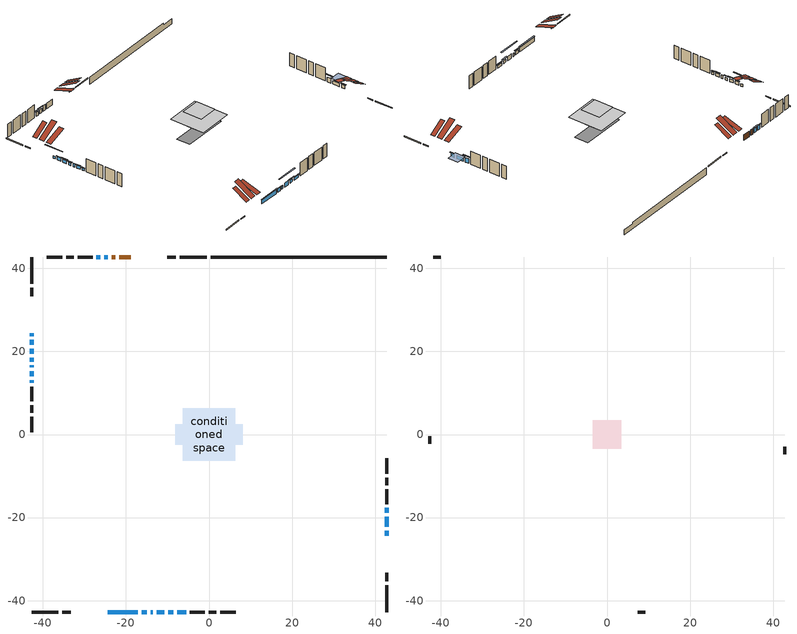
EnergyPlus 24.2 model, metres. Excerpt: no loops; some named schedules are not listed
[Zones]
conditioned space
 floor adiabatic (AdiabaticFloorConstruction): -6.31,-6.31 -6.31,6.31 6.31,6.31 6.31,-6.31 z3.04
 floor foundation (Slab1 construction): -8.09,-2.5 -8.09,2.5 8.09,2.5 8.09,-2.5 z-1.9
 floor foundation (Slab2 construction): -2.64,-2.64 -2.64,2.64 2.64,2.64 2.64,-2.64 z0
 wall outside (RimJoist1 construction): -0.55,42.74 -7.05,42.74 / -42.74,-42.74 -36.24,-42.74 / -42.74,42.74 -42.74,36.24 / 42.74,-42.74 42.74,-36.24 z0.6:0.9
 wall outside (RimJoist2 construction): -7.98,42.74 -10.03,42.74 / -35.31,-42.74 -33.26,-42.74 / -42.74,35.31 -42.74,33.26 / 42.74,-35.31 42.74,-33.26 z0.6:0.9
 wall outside (AdiabaticWallConstruction 1): -18.88,42.74 -21.64,42.74 / -22.57,42.74 -23.43,42.74 z0.6:2.63
 wall outside (AdiabaticWallConstruction): -42.74,24.42 -42.74,23.7 / -42.74,13.08 -42.74,12.46 / -7.67,-42.74 -5.53,-42.74 z0.6:1.52; 42.74,-24.42 42.74,-23.19 / -42.74,22.78 -42.74,21.55 / -16.17,-42.74 -14.95,-42.74 / -14.02,-42.74 -13.5,-42.74 / 42.74,-22.27 42.74,-19.83 / -42.74,16.64 -42.74,16.15 z0.6:1.82; -24.41,-42.74 -17.1,-42.74 z0.6:2.07; -12.57,-42.74 -10.74,-42.74 z0.6:2.12; -42.74,20.63 -42.74,19.41 / -9.82,-42.74 -8.59,-42.74 / -42.74,15.22 -42.74,14 z0.6:1.67; -24.36,42.74 -25.27,42.74 / -26.2,42.74 -27.12,42.74 z0.6:2.13; -42.74,18.48 -42.74,17.56 z0.6:1.42; 42.74,-18.9 42.74,-17.68 z0.6:2.28
 wall outside (Wall1 construction): -28.05,42.74 -31.62,42.74 / -4.6,-42.74 -1.03,-42.74 / -42.74,11.54 -42.74,7.96 / 42.74,-16.75 42.74,-13.18 z0.6:5.48
 wall outside (Wall2 construction): -32.55,42.74 -34.39,42.74 / -0.1,-42.74 1.74,-42.74 / -42.74,7.03 -42.74,5.19 / 42.74,-12.25 42.74,-10.4 z0.6:5.48
 wall outside (Wall3 construction): -35.32,42.74 -39.08,42.74 / 2.67,-42.74 6.43,-42.74 / -42.74,4.26 -42.74,0.5 / 42.74,-9.47 42.74,-5.72 z0.6:5.48
 wall foundation (FoundationWall1 construction): 0.37,42.74,-1.9 0.37,42.74,0.6 38.51,42.74,0.6 38.51,42.74,-0.1 42.74,42.74,-0.1 42.74,42.74,-1.9
 window (WindowConstruction 13): -42.74,24.41 -42.74,23.7 z0.6:1.51
 window (WindowConstruction 4): 42.74,-24.41 42.74,-23.2 z0.6:1.82
 window (WindowConstruction 5): -24.41,-42.74 -17.1,-42.74 z0.6:2.07
 window (WindowConstruction 6): -42.74,22.78 -42.74,21.56 z0.6:1.82
 window (WindowConstruction 7): -16.17,-42.74 -14.95,-42.74 z0.6:1.82
 window (WindowConstruction 14): -14.02,-42.74 -13.5,-42.74 z0.6:1.82
 window (WindowConstruction 8): -12.57,-42.74 -10.74,-42.74 z0.6:2.12
 window (WindowConstruction 9): -42.74,20.63 -42.74,19.41 z0.6:1.67
 window (WindowConstruction 10): -24.36,42.74 -25.27,42.74 z0.6:2.12
 window (WindowConstruction 11): -42.74,18.48 -42.74,17.56 z0.6:1.41
 window (WindowConstruction 12): -9.81,-42.74 -8.6,-42.74 z0.6:1.67
 window (WindowConstruction 17): 42.74,-22.27 42.74,-19.83 z0.6:1.82
 window (WindowConstruction 15): -42.74,16.64 -42.74,16.15 z0.6:1.82
 window (WindowConstruction 16): 42.74,-18.9 42.74,-17.68 z0.6:2.28
 window (WindowConstruction): -26.2,42.74 -27.12,42.74 z0.6:2.12
 window (WindowConstruction 1): -42.74,15.22 -42.74,14 z0.6:1.67
 window (WindowConstruction 2): -42.74,13.07 -42.74,12.47 z0.6:1.51
 window (WindowConstruction 3): -7.67,-42.74 -5.53,-42.74 z0.6:1.51
 door (Door): -18.88,42.74 -21.64,42.74 z0.6:2.63
 door (Door 1): -22.57,42.74 -23.43,42.74 z0.6:2.63
 ceiling adiabatic (AdiabaticFloorConstruction): 6.31,-6.31 6.31,6.31 -6.31,6.31 -6.31,-6.31 z3.04
 roof outside (Roof1 construction): -12.48,42.74,5.48 -12.48,37.5,8.53 -10.96,37.5,8.53 -10.96,42.74,5.48; -30.82,-42.74,5.48 -30.82,-37.5,8.53 -32.34,-37.5,8.53 -32.34,-42.74,5.48; -42.74,30.82,5.48 -37.5,30.82,8.53 -37.5,32.34,8.53 -42.74,32.34,5.48; 42.74,-30.82,5.48 37.5,-30.82,8.53 37.5,-32.34,8.53 42.74,-32.34,5.48
 roof outside (Roof3 construction): -17.95,42.74,5.48 -17.95,36.13,7.68 -16.21,36.13,7.68 -16.21,42.74,5.48; -25.34,-42.74,5.48 -25.34,-36.13,7.68 -27.09,-36.13,7.68 -27.09,-42.74,5.48; -42.74,25.34,5.48 -36.13,25.34,7.68 -36.13,27.09,7.68 -42.74,27.09,5.48; 42.74,-25.34,5.48 36.13,-25.34,7.68 36.13,-27.09,7.68 42.74,-27.09,5.48
attic - vented
 floor to conditioned space (Floor1 construction Reversed): -3.49,-3.49 -3.49,3.49 3.49,3.49 3.49,-3.49 z5.48
 wall outside (Wall4 construction): -40.01,42.74 -41.81,42.74 / 7.36,-42.74 9.16,-42.74 / -42.74,-0.42 -42.74,-2.23 / 42.74,-4.79 42.74,-2.98 z0.6:5.48
 roof outside (Roof2 construction): -15.28,42.74,5.48 -15.28,36.26,9.26 -13.41,36.26,9.26 -13.41,42.74,5.48; -28.02,-42.74,5.48 -28.02,-36.26,9.26 -29.89,-36.26,9.26 -29.89,-42.74,5.48; -42.74,28.02,5.48 -36.26,28.02,9.26 -36.26,29.89,9.26 -42.74,29.89,5.48; 42.74,-28.02,5.48 36.26,-28.02,9.26 36.26,-29.89,9.26 42.74,-29.89,5.48
shading: -42.74,20.65 -42.74,27.47 -43.04,27.47 -43.04,20.65 z4.57; 42.74,-22.9 42.74,-24.71 43.04,-24.71 43.04,-22.9 z2.12; -16.8,-42.74 -24.71,-42.74 -24.71,-43.04 -16.8,-43.04 z2.37; -42.74,21.26 -42.74,23.07 -43.04,23.07 -43.04,21.26 z2.12; -14.65,-42.74 -16.47,-42.74 -16.47,-43.04 -14.65,-43.04 z2.12; -7.69,-42.74 -15.62,-42.74 -15.62,-43.04 -7.69,-43.04 z5.18; -42.74,18.8 -42.74,21.24 -43.04,21.24 -43.04,18.8 z2.28; -25.88,42.74 -23.75,42.74 -23.75,43.04 -25.88,43.04 z2.73; -42.74,16.95 -42.74,19.09 -43.04,19.09 -43.04,16.95 z2.02; -7.99,-42.74 -10.42,-42.74 -10.42,-43.04 -7.99,-43.04 z2.28; 42.74,-19.22 42.74,-22.88 46.4,-22.88 46.4,-19.22 z2.43; 42.74,-16.77 42.74,-19.81 43.04,-19.81 43.04,-16.77 z3.19; -27.41,42.74 -25.9,42.74 -25.9,43.04 -27.41,43.04 z2.42; -42.74,13.71 -42.74,15.52 -43.04,15.52 -43.04,13.71 z1.97; -42.74,12.17 -42.74,13.37 -43.04,13.37 -43.04,12.17 z1.81; -5.23,-42.74 -7.97,-42.74 -7.97,-43.04 -5.23,-43.04 z1.81
[Building]
Building 1: Terrain=Suburbs
[Site:Location]
Whitehorse AP_YT: Latitude {deg}=60.71; Longitude {deg}=-135.07; Time Zone {hr}=-8; Elevation {m}=706; Keep Site Location Information=Yes
[Site:GroundTemperature:Shallow]
-5.4229, -7.73249, -7.91745, -6.82143, -2.42154, 1.95786, 5.75456, 8.15968, 8.36401, 6.40785, 2.70796, -1.53709
[Site:WaterMainsTemperature]
Calculation Method=Schedule; Temperature Schedule=mains temperature schedule
[Material] Roughness=Rough; Thermal Absorptance=0.9
Name | Thickness {m} | Conductivity {W/m-K} | Density {kg/m3} | Specific Heat {J/kg-K} | Solar Absorptance | Visible Absorptance
asphalt or fiberglass shingles | 0.00635 | 0.162714 | 1121.4 | 1465.45 | 0.4 | 0.4
ceiling loosefill ins | 0.169333 | 0.0480833 | 16.02 | 1046.75 | 0.7 | 0.7
ceiling stud and cavity | 0.1397 | 0.121683 | 65.682 | 1177.47 | 0.7 | 0.7
concrete 4.0 in. | 0.1016 | 1.803125 | 2242.8 | 837.4 | 0.7 | 0.7
concrete 8.0 in. | 0.2032 | 1.803125 | 2242.8 | 837.4 | 0.7 | 0.7
door material | 0.04445 | 0.0451087 | 512.64 | 1214.23 | 0.7 | 0.7
door material 1 | 0.04445 | 0.188738 | 512.64 | 1214.23 | 0.7 | 0.7
exterior vertical ins | 0.0822401 | 0.029427 | 32.04 | 1214.23 | 0.7 | 0.7
floor covering | 0.0127 | 0.0433444 | 54.468 | 1339.84 | 0.6 | 0.6
floor rigid ins; wall rigid ins 1 | 0.512978 | 0.029427 | 32.04 | 1214.23 | 0.7 | 0.7
floor stud and cavity | 0.1397 | 1.75129 | 37.0049 | 1207.88 | 0.7 | 0.7
furniture material conditioned space 1 | 0.1524 | 0.115458 | 640.8 | 1214.23 | 0.6 | 0.6
gypsum board | 0.0127 | 0.160291 | 801 | 837.4 | 0.6 | 0.6
gypsum board 1 | 0.0127 | 0.160291 | 801 | 837.4 | 0.7 | 0.7
osb sheathing 0.5 in. | 0.0127 | 0.115458 | 512.64 | 1214.23 | 0.7 | 0.7
osb sheathing 0.75 in. | 0.01905 | 0.115458 | 512.64 | 1214.23 | 0.7 | 0.7
rim joist stud and cavity | 0.0508 | 0.258849 | 50.32683 | 1063.81 | 0.6 | 0.6
rim joist stud and cavity 1 | 0.0508 | 0.143208 | 50.32683 | 1063.81 | 0.6 | 0.6
roof rigid ins | 0.103632 | 0.029427 | 32.04 | 1214.23 | 0.7 | 0.7
roof rigid ins 1; wall rigid ins | 0.051816 | 0.029427 | 32.04 | 1214.23 | 0.7 | 0.7
roof stud and cavity | 0.2032 | 0.121645 | 78.34581 | 1123.46 | 0.7 | 0.7
roof stud and cavity 1 | 0.2032 | 0.183238 | 78.34581 | 1123.46 | 0.7 | 0.7
wall stud and cavity | 0.1397 | 0.297156 | 139.0536 | 1170.24 | 0.7 | 0.7
wall stud and cavity 1 | 0.1397 | 0.303987 | 139.0536 | 1170.24 | 0.7 | 0.7
wall stud and cavity 2 | 0.1397 | 0.296047 | 139.0536 | 1170.24 | 0.7 | 0.7
wall stud and cavity 3 | 0.0889 | 6.9971 | 50.32683 | 1063.81 | 0.6 | 0.6
wall stud and cavity 4 | 0.0889 | 0.380278 | 52.3479 | 1209.89 | 0.7 | 0.7
wall stud and cavity 5 | 0.0889 | 0.391764 | 83.0341 | 1211.67 | 0.7 | 0.7
wood siding | 0.0254 | 0.102417 | 544.68 | 1172.36 | 0.4 | 0.4
wood siding 1 | 0.00254 | 0.102417 | 544.68 | 1172.36 | 0.4 | 0.4
wood siding 2; wood siding 3; wood siding 4 | 0.0254 | 0.102417 | 544.68 | 1172.36 | 0.7 | 0.7
[WindowMaterial:SimpleGlazingSystem]
Name | U-Factor {W/m2-K} | Solar Heat Gain Coefficient
WindowMaterial | 2.78392 | 0.59
WindowMaterial 1 | 2.76859 | 0.5
WindowMaterial 10 | 2.76008 | 0.61
WindowMaterial 11 | 2.76916 | 0.63
WindowMaterial 2 | 2.78165 | 0.67
WindowMaterial 3 | 2.77314 | 0.53
WindowMaterial 4 | 2.78222 | 0.67
WindowMaterial 5 | 2.78619 | 0.6
WindowMaterial 6 | 2.76746 | 0.63
WindowMaterial 7 | 2.77484 | 0.54
WindowMaterial 8 | 2.76291 | 0.62
WindowMaterial 9 | 2.74134 | 0.54
[Construction]
AdiabaticFloorConstruction: floor stud and cavity, floor rigid ins, osb sheathing 0.75 in., floor covering
AdiabaticWallConstruction: wood siding 3, wall rigid ins 1, wall stud and cavity 4, gypsum board
AdiabaticWallConstruction 1: wood siding 4, wall rigid ins 1, wall stud and cavity 4, gypsum board
Door: door material
Door 1: door material 1
Floor1 construction Reversed: gypsum board, ceiling stud and cavity, ceiling loosefill ins
FoundationWall1 construction: concrete 8.0 in., gypsum board 1
furniture construction conditioned space 1: furniture material conditioned space 1
PartitionWallConstruction: gypsum board, wall stud and cavity 5, gypsum board
RimJoist1 construction: wood siding 2, rim joist stud and cavity
RimJoist2 construction: wood siding 2, rim joist stud and cavity 1
Roof1 construction: asphalt or fiberglass shingles, roof rigid ins, osb sheathing 0.75 in., roof stud and cavity, gypsum board
Roof2 construction: asphalt or fiberglass shingles
Roof3 construction: asphalt or fiberglass shingles, roof rigid ins 1, osb sheathing 0.75 in., roof stud and cavity 1, gypsum board
Slab1 construction; Slab2 construction: concrete 4.0 in.
Wall1 construction: wood siding, wall rigid ins, osb sheathing 0.5 in., wall stud and cavity, gypsum board
Wall2 construction: wood siding, wall rigid ins, osb sheathing 0.5 in., wall stud and cavity 1, gypsum board
Wall3 construction: wood siding, wall rigid ins, osb sheathing 0.5 in., wall stud and cavity 2, gypsum board
Wall4 construction: wood siding 1, wall stud and cavity 3
WindowConstruction; WindowConstruction 1; WindowConstruction 10; WindowConstruction 12; WindowConstruction 9: WindowMaterial
WindowConstruction 11: WindowMaterial 7
WindowConstruction 13: WindowMaterial 8
WindowConstruction 14: WindowMaterial 9
WindowConstruction 15: WindowMaterial 10
WindowConstruction 16: WindowMaterial 11
WindowConstruction 17; WindowConstruction 6; WindowConstruction 7: WindowMaterial 5
WindowConstruction 2: WindowMaterial 1
WindowConstruction 3: WindowMaterial 2
WindowConstruction 4: WindowMaterial 3
WindowConstruction 5: WindowMaterial 4
WindowConstruction 8: WindowMaterial 6
[Zone] Multiplier=1; Part of Total Floor Area=Yes
Name | Volume {m3}
attic - vented | 28.4439
conditioned space | 679.5
[Space]
Name | Zone | Volume {m3}
attic - vented 1 | attic - vented | 28.4439
conditioned space 1 | conditioned space | 679.5
[ZoneInfiltration:EffectiveLeakageArea]
infil attic - vented 1: Zone or Space=attic - vented 1; Schedule=Always On Discrete; Effective Air Leakage Area {cm2}=1534.42; Stack Coefficient=0.000601918; Wind Coefficient=1.65763e-05
[ZoneMixing]
whole house fan mix: Zone or Space=attic - vented; Schedule=Always On Continuous; Design Flow Rate Calculation Method=Flow/Zone; Design Flow Rate {m3/s}=0; Source Zone or Space=conditioned space
[SurfaceProperty:ExposedFoundationPerimeter] Exposed Perimeter Calculation Method=TotalExposedPerimeter
Name | Total Exposed Perimeter {m}
Slab1 | 42.367
Slab2 | 14.63
[InternalMass] Zone or ZoneList=conditioned space; Space or SpaceList=conditioned space 1
Name | Construction | Surface Area {m2}
furniture mass conditioned space 1 | furniture construction conditioned space 1 | 107.156
partition wall mass | PartitionWallConstruction | 267.89
[Lights]
interior lighting: Zone or ZoneList or Space or SpaceList=conditioned space 1; Schedule=interior lighting schedule; Design Level Calculation Method=LightingLevel; Lighting Level {W}=343.2; Return Air Fraction=0; Fraction Radiant=0.6; Fraction Visible=0.2; Fraction Replaceable=1
[People]
occupants: Zone or ZoneList or Space or SpaceList=conditioned space 1; Number of People Schedule=occupants schedule; Number of People Calculation Method=People; Number of People=3; Fraction Radiant=0.314171; Sensible Heat Fraction=0.56303; Activity Level Schedule=occupants activity schedule; Carbon Dioxide Generation Rate {m3/s-W}=0; Enable ASHRAE 55 Comfort Warnings=No; Mean Radiant Temperature Calculation Type=EnclosureAveraged
[ElectricEquipment] Zone or ZoneList or Space or SpaceList=conditioned space 1; Design Level Calculation Method=EquipmentLevel
Name | Schedule | Design Level {W} | Fraction Latent | Fraction Radiant | Fraction Lost
clothes dryer | clothes dryer schedule | 140.772 | 0.015 | 0.081 | 0.85
clothes washer | clothes washer schedule | 32.1985 | 0.03 | 0.162 | 0.7
cooking range | cooking range schedule | 215.147 | 0.08 | 0.432 | 0.2
dishwasher | dishwasher schedule | 66.8632 | 0.3 | 0.18 | 0.4
fridge | fridge schedule | 72.9452 | 0 | 0.6 | 0
mech vent bath fan 0 | mech vent bath fan 0 schedule | 25.1 | 0 | 0 | 1
mech vent bath fan 1 | mech vent bath fan 1 schedule | 25.1 | 0 | 0 | 1
mech vent house fan | mech vent house fan schedule | 0 | 0 | 0 | 1
mech vent house fan cfis | mech vent house fan cfis schedule | 0 | 0 | 0 | 0
misc plug loads | misc plug loads schedule | 494.7 | 0.045 | 0.513 | 0.1
whole house fan | Always On Discrete | 0 | 0 | 0 | 1
[OtherEquipment] Zone or ZoneList or Space or SpaceList=conditioned space 1; Design Level Calculation Method=EquipmentLevel
Name | Fuel Type | Schedule | Design Level {W} | Fraction Latent | Fraction Radiant | Fraction Lost
clothes dryer 1 | Electricity | clothes dryer schedule | 0 | 0.015 | 0.081 | 0.85
cooking range 1 | Electricity | cooking range schedule | 0 | 0.08 | 0.432 | 0.2
general water use latent | None | general water use schedule | 62.594 | 1 | 0 | 0
general water use sensible | None | general water use schedule | -61.6891 | 0 | 0.6 | 0
mech vent house fan latent load | None | Always On Discrete | 0 | 1 | 0 | 0
mech vent house fan sensible load | None | Always On Discrete | 0 | 0 | 0 | 0
water heater energy adjustment1 | Electricity | Always On Discrete | 0.01 | 0 | 0 | 1
[ZoneInfiltration:DesignFlowRate] Zone or ZoneList or Space or SpaceList=conditioned space 1; Schedule=Always On Discrete; Design Flow Rate Calculation Method=Flow/Zone; Design Flow Rate {m3/s}=0
infil flow; natural vent flow; whole house fan flow
[Foundation:Kiva] Initial Indoor Air Temperature {C}=18; Wall Depth Below Slab {m}=0.2032
Name | Wall Height Above Grade {m} | Custom Block Material Name 1 | Custom Block Depth 1 {m} | Custom Block X Position 1 {m} | Custom Block Z Position 1 {m}
Foundation Kiva 1 | 0.599999 | exterior vertical ins | 2.5 | 0.2159 | 0
Foundation Kiva 2 | 0.1016
[Foundation:Kiva:Settings]
Soil Conductivity {W/m-K}=0.849921; Soil Density {kg/m3}=1842.3; Soil Specific Heat {J/kg-K}=418.7; Ground Solar Absorptivity=0.9; Ground Thermal Absorptivity=0.9; Ground Surface Roughness {m}=0.03; Far-Field Width {m}=40; Deep-Ground Boundary Condition=ZeroFlux; Deep-Ground Depth {m}=40; Minimum Cell Dimension {m}=0.2; Maximum Cell Growth Coefficient=3; Simulation Timestep=Timestep
[Exterior:Lights]
exterior lighting: Schedule=exterior lighting schedule; Design Level {W}=75.6
[Schedule:Constant]
Name | Hourly Value
Always On Continuous; mech vent house fan schedule; mech vent house fan cfis schedule; Always On Discrete | 1
occupants activity schedule | 117.228
fridge schedule | 0
[Schedule:Week:Daily]
interior lighting schedule Week Rule - Jan1-Jan27: interior lighting schedule day, interior lighting schedule day, interior lighting schedule day, interior lighting schedule day, interior lighting schedule day, interior lighting schedule day, interior lighting schedule day, interior lighting schedule default day, interior lighting schedule default day, interior lighting schedule default day, interior lighting schedule default day, interior lighting schedule default day
interior lighting schedule Week Rule - Jan28-Feb3: interior lighting schedule day, interior lighting schedule day, interior lighting schedule day, interior lighting schedule day, interior lighting schedule day 1, interior lighting schedule day 1, interior lighting schedule day 1, interior lighting schedule default day, interior lighting schedule default day, interior lighting schedule default day, interior lighting schedule default day, interior lighting schedule default day
interior lighting schedule Week Rule - Feb4-Feb24: interior lighting schedule day 1, interior lighting schedule day 1, interior lighting schedule day 1, interior lighting schedule day 1, interior lighting schedule day 1, interior lighting schedule day 1, interior lighting schedule day 1, interior lighting schedule default day, interior lighting schedule default day, interior lighting schedule default day, interior lighting schedule default day, interior lighting schedule default day
interior lighting schedule Week Rule - Feb25-Mar3: interior lighting schedule day 1, interior lighting schedule day 1, interior lighting schedule day 1, interior lighting schedule day 1, interior lighting schedule day 2, interior lighting schedule day 2, interior lighting schedule day 2, interior lighting schedule default day, interior lighting schedule default day, interior lighting schedule default day, interior lighting schedule default day, interior lighting schedule default day
interior lighting schedule Week Rule - Mar4-Mar31: interior lighting schedule day 2, interior lighting schedule day 2, interior lighting schedule day 2, interior lighting schedule day 2, interior lighting schedule day 2, interior lighting schedule day 2, interior lighting schedule day 2, interior lighting schedule default day, interior lighting schedule default day, interior lighting schedule default day, interior lighting schedule default day, interior lighting schedule default day
interior lighting schedule Week Rule - Apr1-Apr28: interior lighting schedule day 3, interior lighting schedule day 3, interior lighting schedule day 3, interior lighting schedule day 3, interior lighting schedule day 3, interior lighting schedule day 3, interior lighting schedule day 3, interior lighting schedule default day, interior lighting schedule default day, interior lighting schedule default day, interior lighting schedule default day, interior lighting schedule default day
interior lighting schedule Week Rule - Apr29-May5: interior lighting schedule day 3, interior lighting schedule day 3, interior lighting schedule day 4, interior lighting schedule day 4, interior lighting schedule day 4, interior lighting schedule day 4, interior lighting schedule day 4, interior lighting schedule default day, interior lighting schedule default day, interior lighting schedule default day, interior lighting schedule default day, interior lighting schedule default day
interior lighting schedule Week Rule - May6-May26: interior lighting schedule day 4, interior lighting schedule day 4, interior lighting schedule day 4, interior lighting schedule day 4, interior lighting schedule day 4, interior lighting schedule day 4, interior lighting schedule day 4, interior lighting schedule default day, interior lighting schedule default day, interior lighting schedule default day, interior lighting schedule default day, interior lighting schedule default day
interior lighting schedule Week Rule - May27-Jun2: interior lighting schedule day 4, interior lighting schedule day 4, interior lighting schedule day 4, interior lighting schedule day 4, interior lighting schedule day 4, interior lighting schedule day 5, interior lighting schedule day 5, interior lighting schedule default day, interior lighting schedule default day, interior lighting schedule default day, interior lighting schedule default day, interior lighting schedule default day
interior lighting schedule Week Rule - Jun3-Jun30: interior lighting schedule day 5, interior lighting schedule day 5, interior lighting schedule day 5, interior lighting schedule day 5, interior lighting schedule day 5, interior lighting schedule day 5, interior lighting schedule day 5, interior lighting schedule default day, interior lighting schedule default day, interior lighting schedule default day, interior lighting schedule default day, interior lighting schedule default day
interior lighting schedule Week Rule - Jul1-Jul28: interior lighting schedule day 6, interior lighting schedule day 6, interior lighting schedule day 6, interior lighting schedule day 6, interior lighting schedule day 6, interior lighting schedule day 6, interior lighting schedule day 6, interior lighting schedule default day, interior lighting schedule default day, interior lighting schedule default day, interior lighting schedule default day, interior lighting schedule default day
interior lighting schedule Week Rule - Jul29-Aug4: interior lighting schedule day 6, interior lighting schedule day 6, interior lighting schedule day 6, interior lighting schedule day 7, interior lighting schedule day 7, interior lighting schedule day 7, interior lighting schedule day 7, interior lighting schedule default day, interior lighting schedule default day, interior lighting schedule default day, interior lighting schedule default day, interior lighting schedule default day
interior lighting schedule Week Rule - Aug5-Aug25: interior lighting schedule day 7, interior lighting schedule day 7, interior lighting schedule day 7, interior lighting schedule day 7, interior lighting schedule day 7, interior lighting schedule day 7, interior lighting schedule day 7, interior lighting schedule default day, interior lighting schedule default day, interior lighting schedule default day, interior lighting schedule default day, interior lighting schedule default day
interior lighting schedule Week Rule - Aug26-Sep1: interior lighting schedule day 7, interior lighting schedule day 7, interior lighting schedule day 7, interior lighting schedule day 7, interior lighting schedule day 7, interior lighting schedule day 7, interior lighting schedule day 8, interior lighting schedule default day, interior lighting schedule default day, interior lighting schedule default day, interior lighting schedule default day, interior lighting schedule default day
interior lighting schedule Week Rule - Sep2-Sep29: interior lighting schedule day 8, interior lighting schedule day 8, interior lighting schedule day 8, interior lighting schedule day 8, interior lighting schedule day 8, interior lighting schedule day 8, interior lighting schedule day 8, interior lighting schedule default day, interior lighting schedule default day, interior lighting schedule default day, interior lighting schedule default day, interior lighting schedule default day
interior lighting schedule Week Rule - Sep30-Oct6: interior lighting schedule day 8, interior lighting schedule day 9, interior lighting schedule day 9, interior lighting schedule day 9, interior lighting schedule day 9, interior lighting schedule day 9, interior lighting schedule day 9, interior lighting schedule default day, interior lighting schedule default day, interior lighting schedule default day, interior lighting schedule default day, interior lighting schedule default day
interior lighting schedule Week Rule - Oct7-Oct27: interior lighting schedule day 9, interior lighting schedule day 9, interior lighting schedule day 9, interior lighting schedule day 9, interior lighting schedule day 9, interior lighting schedule day 9, interior lighting schedule day 9, interior lighting schedule default day, interior lighting schedule default day, interior lighting schedule default day, interior lighting schedule default day, interior lighting schedule default day
interior lighting schedule Week Rule - Oct28-Nov3: interior lighting schedule day 9, interior lighting schedule day 9, interior lighting schedule day 9, interior lighting schedule day 9, interior lighting schedule day 10, interior lighting schedule day 10, interior lighting schedule day 10, interior lighting schedule default day, interior lighting schedule default day, interior lighting schedule default day, interior lighting schedule default day, interior lighting schedule default day
interior lighting schedule Week Rule - Nov4-Nov24: interior lighting schedule day 10, interior lighting schedule day 10, interior lighting schedule day 10, interior lighting schedule day 10, interior lighting schedule day 10, interior lighting schedule day 10, interior lighting schedule day 10, interior lighting schedule default day, interior lighting schedule default day, interior lighting schedule default day, interior lighting schedule default day, interior lighting schedule default day
interior lighting schedule Week Rule - Nov25-Dec1: interior lighting schedule day 10, interior lighting schedule day 10, interior lighting schedule day 10, interior lighting schedule day 10, interior lighting schedule day 10, interior lighting schedule day 10, interior lighting schedule day 11, interior lighting schedule default day, interior lighting schedule default day, interior lighting schedule default day, interior lighting schedule default day, interior lighting schedule default day
interior lighting schedule Week Rule - Dec2-Dec31: interior lighting schedule day 11, interior lighting schedule day 11, interior lighting schedule day 11, interior lighting schedule day 11, interior lighting schedule day 11, interior lighting schedule day 11, interior lighting schedule day 11, interior lighting schedule default day, interior lighting schedule default day, interior lighting schedule default day, interior lighting schedule default day, interior lighting schedule default day
occupants schedule Week Rule - Jan1-Dec31: occupants schedule day, occupants schedule day, occupants schedule day, occupants schedule day, occupants schedule day, occupants schedule day, occupants schedule day, occupants schedule default day, occupants schedule default day, occupants schedule default day, occupants schedule default day, occupants schedule default day
clothes dryer schedule Week Rule - Jan1-Dec31: clothes dryer schedule day, clothes dryer schedule day, clothes dryer schedule day, clothes dryer schedule day, clothes dryer schedule day, clothes dryer schedule day, clothes dryer schedule day, clothes dryer schedule default day, clothes dryer schedule default day, clothes dryer schedule default day, clothes dryer schedule default day, clothes dryer schedule default day
clothes washer schedule Week Rule - Jan1-Dec31: clothes washer schedule day, clothes washer schedule day, clothes washer schedule day, clothes washer schedule day, clothes washer schedule day, clothes washer schedule day, clothes washer schedule day, clothes washer schedule default day, clothes washer schedule default day, clothes washer schedule default day, clothes washer schedule default day, clothes washer schedule default day
cooking range schedule Week Rule - Jan1-Dec31: cooking range schedule day, cooking range schedule day, cooking range schedule day, cooking range schedule day, cooking range schedule day, cooking range schedule day, cooking range schedule day, cooking range schedule default day, cooking range schedule default day, cooking range schedule default day, cooking range schedule default day, cooking range schedule default day
dishwasher schedule Week Rule - Jan1-Dec31: dishwasher schedule day, dishwasher schedule day, dishwasher schedule day, dishwasher schedule day, dishwasher schedule day, dishwasher schedule day, dishwasher schedule day, dishwasher schedule default day, dishwasher schedule default day, dishwasher schedule default day, dishwasher schedule default day, dishwasher schedule default day
mech vent bath fan 0 schedule Week Rule - Jan1-Dec31: mech vent bath fan 0 schedule day, mech vent bath fan 0 schedule day, mech vent bath fan 0 schedule day, mech vent bath fan 0 schedule day, mech vent bath fan 0 schedule day, mech vent bath fan 0 schedule day, mech vent bath fan 0 schedule day, mech vent bath fan 0 schedule default day, mech vent bath fan 0 schedule default day, mech vent bath fan 0 schedule default day, mech vent bath fan 0 schedule default day, mech vent bath fan 0 schedule default day
mech vent bath fan 1 schedule Week Rule - Jan1-Dec31: mech vent bath fan 1 schedule day, mech vent bath fan 1 schedule day, mech vent bath fan 1 schedule day, mech vent bath fan 1 schedule day, mech vent bath fan 1 schedule day, mech vent bath fan 1 schedule day, mech vent bath fan 1 schedule day, mech vent bath fan 1 schedule default day, mech vent bath fan 1 schedule default day, mech vent bath fan 1 schedule default day, mech vent bath fan 1 schedule default day, mech vent bath fan 1 schedule default day
misc plug loads schedule Week Rule - Jan1-Dec31: misc plug loads schedule day, misc plug loads schedule day, misc plug loads schedule day, misc plug loads schedule day, misc plug loads schedule day, misc plug loads schedule day, misc plug loads schedule day, misc plug loads schedule default day, misc plug loads schedule default day, misc plug loads schedule default day, misc plug loads schedule default day, misc plug loads schedule default day
general water use schedule Week Rule - Jan1-Dec31: general water use schedule day, general water use schedule day, general water use schedule day, general water use schedule day, general water use schedule day, general water use schedule day, general water use schedule day, general water use schedule default day, general water use schedule default day, general water use schedule default day, general water use schedule default day, general water use schedule default day
exterior lighting schedule Week Rule - Jan1-Jan27: exterior lighting schedule day, exterior lighting schedule day, exterior lighting schedule day, exterior lighting schedule day, exterior lighting schedule day, exterior lighting schedule day, exterior lighting schedule day, exterior lighting schedule default day, exterior lighting schedule default day, exterior lighting schedule default day, exterior lighting schedule default day, exterior lighting schedule default day
exterior lighting schedule Week Rule - Jan28-Feb3: exterior lighting schedule day, exterior lighting schedule day, exterior lighting schedule day, exterior lighting schedule day, exterior lighting schedule day 1, exterior lighting schedule day 1, exterior lighting schedule day 1, exterior lighting schedule default day, exterior lighting schedule default day, exterior lighting schedule default day, exterior lighting schedule default day, exterior lighting schedule default day
exterior lighting schedule Week Rule - Feb4-Feb24: exterior lighting schedule day 1, exterior lighting schedule day 1, exterior lighting schedule day 1, exterior lighting schedule day 1, exterior lighting schedule day 1, exterior lighting schedule day 1, exterior lighting schedule day 1, exterior lighting schedule default day, exterior lighting schedule default day, exterior lighting schedule default day, exterior lighting schedule default day, exterior lighting schedule default day
exterior lighting schedule Week Rule - Feb25-Mar3: exterior lighting schedule day 1, exterior lighting schedule day 1, exterior lighting schedule day 1, exterior lighting schedule day 1, exterior lighting schedule day 2, exterior lighting schedule day 2, exterior lighting schedule day 2, exterior lighting schedule default day, exterior lighting schedule default day, exterior lighting schedule default day, exterior lighting schedule default day, exterior lighting schedule default day
exterior lighting schedule Week Rule - Mar4-Mar31: exterior lighting schedule day 2, exterior lighting schedule day 2, exterior lighting schedule day 2, exterior lighting schedule day 2, exterior lighting schedule day 2, exterior lighting schedule day 2, exterior lighting schedule day 2, exterior lighting schedule default day, exterior lighting schedule default day, exterior lighting schedule default day, exterior lighting schedule default day, exterior lighting schedule default day
exterior lighting schedule Week Rule - Apr1-Apr28: exterior lighting schedule day 3, exterior lighting schedule day 3, exterior lighting schedule day 3, exterior lighting schedule day 3, exterior lighting schedule day 3, exterior lighting schedule day 3, exterior lighting schedule day 3, exterior lighting schedule default day, exterior lighting schedule default day, exterior lighting schedule default day, exterior lighting schedule default day, exterior lighting schedule default day
exterior lighting schedule Week Rule - Apr29-May5: exterior lighting schedule day 3, exterior lighting schedule day 3, exterior lighting schedule day 4, exterior lighting schedule day 4, exterior lighting schedule day 4, exterior lighting schedule day 4, exterior lighting schedule day 4, exterior lighting schedule default day, exterior lighting schedule default day, exterior lighting schedule default day, exterior lighting schedule default day, exterior lighting schedule default day
exterior lighting schedule Week Rule - May6-May26: exterior lighting schedule day 4, exterior lighting schedule day 4, exterior lighting schedule day 4, exterior lighting schedule day 4, exterior lighting schedule day 4, exterior lighting schedule day 4, exterior lighting schedule day 4, exterior lighting schedule default day, exterior lighting schedule default day, exterior lighting schedule default day, exterior lighting schedule default day, exterior lighting schedule default day
[Schedule:Year]
interior lighting schedule: interior lighting schedule Week Rule - Jan1-Jan27, 1, 1, 1, 27, interior lighting schedule Week Rule - Jan28-Feb3, 1, 28, 2, 3, interior lighting schedule Week Rule - Feb4-Feb24, 2, 4, 2, 24, interior lighting schedule Week Rule - Feb25-Mar3, 2, 25, 3, 3, interior lighting schedule Week Rule - Mar4-Mar31, 3, 4, 3, 31, interior lighting schedule Week Rule - Apr1-Apr28, 4, 1, 4, 28, interior lighting schedule Week Rule - Apr29-May5, 4, 29, 5, 5, interior lighting schedule Week Rule - May6-May26, 5, 6, 5, 26, interior lighting schedule Week Rule - May27-Jun2, 5, 27, 6, 2, interior lighting schedule Week Rule - Jun3-Jun30, 6, 3, 6, 30, interior lighting schedule Week Rule - Jul1-Jul28, 7, 1, 7, 28, interior lighting schedule Week Rule - Jul29-Aug4, 7, 29, 8, 4, interior lighting schedule Week Rule - Aug5-Aug25, 8, 5, 8, 25, interior lighting schedule Week Rule - Aug26-Sep1, 8, 26, 9, 1, interior lighting schedule Week Rule - Sep2-Sep29, 9, 2, 9, 29, interior lighting schedule Week Rule - Sep30-Oct6, 9, 30, 10, 6, interior lighting schedule Week Rule - Oct7-Oct27, 10, 7, 10, 27, interior lighting schedule Week Rule - Oct28-Nov3, 10, 28, 11, 3, interior lighting schedule Week Rule - Nov4-Nov24, 11, 4, 11, 24, interior lighting schedule Week Rule - Nov25-Dec1, 11, 25, 12, 1, interior lighting schedule Week Rule - Dec2-Dec31, 12, 2, 12, 31
occupants schedule: occupants schedule Week Rule - Jan1-Dec31, 1, 1, 12, 31
clothes dryer schedule: clothes dryer schedule Week Rule - Jan1-Dec31, 1, 1, 12, 31
clothes washer schedule: clothes washer schedule Week Rule - Jan1-Dec31, 1, 1, 12, 31
cooking range schedule: cooking range schedule Week Rule - Jan1-Dec31, 1, 1, 12, 31
dishwasher schedule: dishwasher schedule Week Rule - Jan1-Dec31, 1, 1, 12, 31
mech vent bath fan 0 schedule: mech vent bath fan 0 schedule Week Rule - Jan1-Dec31, 1, 1, 12, 31
mech vent bath fan 1 schedule: mech vent bath fan 1 schedule Week Rule - Jan1-Dec31, 1, 1, 12, 31
misc plug loads schedule: misc plug loads schedule Week Rule - Jan1-Dec31, 1, 1, 12, 31
general water use schedule: general water use schedule Week Rule - Jan1-Dec31, 1, 1, 12, 31
exterior lighting schedule: exterior lighting schedule Week Rule - Jan1-Jan27, 1, 1, 1, 27, exterior lighting schedule Week Rule - Jan28-Feb3, 1, 28, 2, 3, exterior lighting schedule Week Rule - Feb4-Feb24, 2, 4, 2, 24, exterior lighting schedule Week Rule - Feb25-Mar3, 2, 25, 3, 3, exterior lighting schedule Week Rule - Mar4-Mar31, 3, 4, 3, 31, exterior lighting schedule Week Rule - Apr1-Apr28, 4, 1, 4, 28, exterior lighting schedule Week Rule - Apr29-May5, 4, 29, 5, 5, exterior lighting schedule Week Rule - May6-May26, 5, 6, 5, 26, exterior lighting schedule Week Rule - May27-Jun2, 5, 27, 6, 2, exterior lighting schedule Week Rule - Jun3-Jun30, 6, 3, 6, 30, exterior lighting schedule Week Rule - Jul1-Jul28, 7, 1, 7, 28, exterior lighting schedule Week Rule - Jul29-Aug4, 7, 29, 8, 4, exterior lighting schedule Week Rule - Aug5-Aug25, 8, 5, 8, 25, exterior lighting schedule Week Rule - Aug26-Sep1, 8, 26, 9, 1, exterior lighting schedule Week Rule - Sep2-Sep29, 9, 2, 9, 29, exterior lighting schedule Week Rule - Sep30-Oct6, 9, 30, 10, 6, exterior lighting schedule Week Rule - Oct7-Oct27, 10, 7, 10, 27, exterior lighting schedule Week Rule - Oct28-Nov3, 10, 28, 11, 3, exterior lighting schedule Week Rule - Nov4-Nov24, 11, 4, 11, 24, exterior lighting schedule Week Rule - Nov25-Dec1, 11, 25, 12, 1, exterior lighting schedule Week Rule - Dec2-Dec31, 12, 2, 12, 31
[Schedule:Compact]
mains temperature schedule: Through: 01/01, For: AllDays, Until: 24:00, 1.27556, Through: 01/02, For: AllDays, Until: 24:00, 1.21222, Through: 01/03, For: AllDays, Until: 24:00, 1.15, Through: 01/04, For: AllDays, Until: 24:00, 1.08833, Through: 01/05, For: AllDays, Until: 24:00, 1.02778, Through: 01/06, For: AllDays, Until: 24:00, 0.967222, Through: 01/07, For: AllDays, Until: 24:00, 0.907778, Through: 01/08, For: AllDays, Until: 24:00, 0.848889, Through: 01/09, For: AllDays, Until: 24:00, 0.791111, Through: 01/10, For: AllDays, Until: 24:00, 0.733333, Through: 01/11, For: AllDays, Until: 24:00, 0.677222, Through: 01/12, For: AllDays, Until: 24:00, 0.621111, Through: 01/13, For: AllDays, Until: 24:00, 0.566667, Through: 01/14, For: AllDays, Until: 24:00, 0.512222, Through: 01/15, For: AllDays, Until: 24:00, 0.459444, Through: 01/16, For: AllDays, Until: 24:00, 0.407222, Through: 01/17, For: AllDays, Until: 24:00, 0.355556, Through: 01/18, For: AllDays, Until: 24:00, 0.305, Through: 01/19, For: AllDays, Until: 24:00, 0.255556, Through: 01/20, For: AllDays, Until: 24:00, 0.206667, Through: 01/21, For: AllDays, Until: 24:00, 0.158889, Through: 01/22, For: AllDays, Until: 24:00, 0.112222, Through: 01/23, For: AllDays, Until: 24:00, 0.0666667, Through: 01/24, For: AllDays, Until: 24:00, 0.0216667, Through: 01/25, For: AllDays, Until: 24:00, 0, Through: 01/26, For: AllDays, Until: 24:00, 0, Through: 01/27, For: AllDays, Until: 24:00, 0, Through: 01/28, For: AllDays, Until: 24:00, 0, Through: 01/29, For: AllDays, Until: 24:00, 0, Through: 01/30, For: AllDays, Until: 24:00, 0, Through: 01/31, For: AllDays, Until: 24:00, 0, Through: 02/01, For: AllDays, Until: 24:00, 0, Through: 02/02, For: AllDays, Until: 24:00, 0, Through: 02/03, For: AllDays, Until: 24:00, 0, Through: 02/04, For: AllDays, Until: 24:00, 0, Through: 02/05, For: AllDays, Until: 24:00, 0, Through: 02/06, For: AllDays, Until: 24:00, 0, Through: 02/07, For: AllDays, Until: 24:00, 0, Through: 02/08, For: AllDays, Until: 24:00, 0, Through: 02/09, For: AllDays, Until: 24:00, 0, Through: 02/10, For: AllDays, Until: 24:00, 0, Through: 02/11, For: AllDays, Until: 24:00, 0, Through: 02/12, For: AllDays, Until: 24:00, 0, Through: 02/13, For: AllDays, Until: 24:00, 0, Through: 02/14, For: AllDays, Until: 24:00, 0, Through: 02/15, For: AllDays, Until: 24:00, 0, Through: 02/16, For: AllDays, Until: 24:00, 0, Through: 02/17, For: AllDays, Until: 24:00, 0, Through: 02/18, For: AllDays, Until: 24:00, 0, Through: 02/19, For: AllDays, Until: 24:00, 0, Through: 02/20, For: AllDays, Until: 24:00, 0, Through: 02/21, For: AllDays, Until: 24:00, 0, Through: 02/22, For: AllDays, Until: 24:00, 0, Through: 02/23, For: AllDays, Until: 24:00, 0, Through: 02/24, For: AllDays, Until: 24:00, 0, Through: 02/25, For: AllDays, Until: 24:00, 0, Through: 02/26, For: AllDays, Until: 24:00, 0, Through: 02/27, For: AllDays, Until: 24:00, 0, Through: 02/28, For: AllDays, Until: 24:00, 0, Through: 03/01, For: AllDays, Until: 24:00, 0, Through: 03/02, For: AllDays, Until: 24:00, 0, Through: 03/03, For: AllDays, Until: 24:00, 0, Through: 03/04, For: AllDays, Until: 24:00, 0, Through: 03/05, For: AllDays, Until: 24:00, 0, Through: 03/06, For: AllDays, Until: 24:00, 0, Through: 03/07, For: AllDays, Until: 24:00, 0, Through: 03/08, For: AllDays, Until: 24:00, 0, Through: 03/09, For: AllDays, Until: 24:00, 0, Through: 03/10, For: AllDays, Until: 24:00, 0, Through: 03/11, For: AllDays, Until: 24:00, 0, Through: 03/12, For: AllDays, Until: 24:00, 0, Through: 03/13, For: AllDays, Until: 24:00, 0, Through: 03/14, For: AllDays, Until: 24:00, 0, Through: 03/15, For: AllDays, Until: 24:00, 0, Through: 03/16, For: AllDays, Until: 24:00, 0, Through: 03/17, For: AllDays, Until: 24:00, 0, Through: 03/18, For: AllDays, Until: 24:00, 0, Through: 03/19, For: AllDays, Until: 24:00, 0, Through: 03/20, For: AllDays, Until: 24:00, 0, Through: 03/21, For: AllDays, Until: 24:00, 0, Through: 03/22, For: AllDays, Until: 24:00, 0, Through: 03/23, For: AllDays, Until: 24:00, 0, Through: 03/24, For: AllDays, Until: 24:00, 0, Through: 03/25, For: AllDays, Until: 24:00, 0, Through: 03/26, For: AllDays, Until: 24:00, 0, Through: 03/27, For: AllDays, Until: 24:00, 0, Through: 03/28, For: AllDays, Until: 24:00, 0, Through: 03/29, For: AllDays, Until: 24:00, 0, Through: 03/30, For: AllDays, Until: 24:00, 0, Through: 03/31, For: AllDays, Until: 24:00, 0, Through: 04/01, For: AllDays, Until: 24:00, 0, Through: 04/02, For: AllDays, Until: 24:00, 0, Through: 04/03, For: AllDays, Until: 24:00, 0, Through: 04/04, For: AllDays, Until: 24:00, 0, Through: 04/05, For: AllDays, Until: 24:00, 0, Through: 04/06, For: AllDays, Until: 24:00, 0, Through: 04/07, For: AllDays, Until: 24:00, 0, Through: 04/08, For: AllDays, Until: 24:00, 0, Through: 04/09, For: AllDays, Until: 24:00, 0, Through: 04/10, For: AllDays, Until: 24:00, 0.0316667, Through: 04/11, For: AllDays, Until: 24:00, 0.0766667, Through: 04/12, For: AllDays, Until: 24:00, 0.122778, Through: 04/13, For: AllDays, Until: 24:00, 0.169444, Through: 04/14, For: AllDays, Until: 24:00, 0.217778, Through: 04/15, For: AllDays, Until: 24:00, 0.266667, Through: 04/16, For: AllDays, Until: 24:00, 0.316111, Through: 04/17, For: AllDays, Until: 24:00, 0.367222, Through: 04/18, For: AllDays, Until: 24:00, 0.418333, Through: 04/19, For: AllDays, Until: 24:00, 0.471111, Through: 04/20, For: AllDays, Until: 24:00, 0.524444, Through: 04/21, For: AllDays, Until: 24:00, 0.578889, Through: 04/22, For: AllDays, Until: 24:00, 0.633889, Through: 04/23, For: AllDays, Until: 24:00, 0.689444, Through: 04/24, For: AllDays, Until: 24:00, 0.746111, Through: 04/25, For: AllDays, Until: 24:00, 0.803889, Through: 04/26, For: AllDays, Until: 24:00, 0.862222, Through: 04/27, For: AllDays, Until: 24:00, 0.921111, Through: 04/28, For: AllDays, Until: 24:00, 0.980556, Through: 04/29, For: AllDays, Until: 24:00, 1.04111, Through: 04/30, For: AllDays, Until: 24:00, 1.10222, Through: 05/01, For: AllDays, Until: 24:00, 1.16389, Through: 05/02, For: AllDays, Until: 24:00, 1.22667, Through: 05/03, For: AllDays, Until: 24:00, 1.28944, Through: 05/04, For: AllDays, Until: 24:00, 1.35333, Through: 05/05, For: AllDays, Until: 24:00, 1.41778, Through: 05/06, For: AllDays, Until: 24:00, 1.48278, Through: 05/07, For: AllDays, Until: 24:00, 1.54778, Through: 05/08, For: AllDays, Until: 24:00, 1.61389, Through: 05/09, For: AllDays, Until: 24:00, 1.68056, Through: 05/10, For: AllDays, Until: 24:00, 1.74778, Through: 05/11, For: AllDays, Until: 24:00, 1.815, Through: 05/12, For: AllDays, Until: 24:00, 1.88333, Through: 05/13, For: AllDays, Until: 24:00, 1.95167, Through: 05/14, For: AllDays, Until: 24:00, 2.02056, Through: 05/15, For: AllDays, Until: 24:00, 2.09, Through: 05/16, For: AllDays, Until: 24:00, 2.15944, Through: 05/17, For: AllDays, Until: 24:00, 2.22944, Through: 05/18, For: AllDays, Until: 24:00, 2.3, Through: 05/19, For: AllDays, Until: 24:00, 2.37111, Through: 05/20, For: AllDays, Until: 24:00, 2.44167, Through: 05/21, For: AllDays, Until: 24:00, 2.51333, Through: 05/22, For: AllDays, Until: 24:00, 2.585, Through: 05/23, For: AllDays, Until: 24:00, 2.65667, Through: 05/24, For: AllDays, Until: 24:00, 2.72889, Through: 05/25, For: AllDays, Until: 24:00, 2.80111, Through: 05/26, For: AllDays, Until: 24:00, 2.87333, Through: 05/27, For: AllDays, Until: 24:00, 2.94556, Through: 05/28, For: AllDays, Until: 24:00, 3.01833, Through: 05/29, For: AllDays, Until: 24:00, 3.09111, Through: 05/30, For: AllDays, Until: 24:00, 3.16444, Through: 05/31, For: AllDays, Until: 24:00, 3.23722, Through: 06/01, For: AllDays, Until: 24:00, 3.31, Through: 06/02, For: AllDays, Until: 24:00, 3.38333, Through: 06/03, For: AllDays, Until: 24:00, 3.45611, Through: 06/04, For: AllDays, Until: 24:00, 3.52944, Through: 06/05, For: AllDays, Until: 24:00, 3.60222, Through: 06/06, For: AllDays, Until: 24:00, 3.675, Through: 06/07, For: AllDays, Until: 24:00, 3.74833, Through: 06/08, For: AllDays, Until: 24:00, 3.82056, Through: 06/09, For: AllDays, Until: 24:00, 3.89333, Through: 06/10, For: AllDays, Until: 24:00, 3.96611, Through: 06/11, For: AllDays, Until: 24:00, 4.03833, Through: 06/12, For: AllDays, Until: 24:00, 4.11, Through: 06/13, For: AllDays, Until: 24:00, 4.18222, Through: 06/14, For: AllDays, Until: 24:00, 4.25389, Through: 06/15, For: AllDays, Until: 24:00, 4.325, Through: 06/16, For: AllDays, Until: 24:00, 4.39611, Through: 06/17, For: AllDays, Until: 24:00, 4.46722, Through: 06/18, For: AllDays, Until: 24:00, 4.53778, Through: 06/19, For: AllDays, Until: 24:00, 4.60778, Through: 06/20, For: AllDays, Until: 24:00, 4.67778, Through: 06/21, For: AllDays, Until: 24:00, 4.74722, Through: 06/22, For: AllDays, Until: 24:00, 4.81611, Through: 06/23, For: AllDays, Until: 24:00, 4.885, Through: 06/24, For: AllDays, Until: 24:00, 4.95278, Through: 06/25, For: AllDays, Until: 24:00, 5.02056, Through: 06/26, For: AllDays, Until: 24:00, 5.08778, Through: 06/27, For: AllDays, Until: 24:00, 5.15444, Through: 06/28, For: AllDays, Until: 24:00, 5.22111, Through: 06/29, For: AllDays, Until: 24:00, 5.28667, Through: 06/30, For: AllDays, Until: 24:00, 5.35167, Through: 07/01, For: AllDays, Until: 24:00, 5.41611, Through: 07/02, For: AllDays, Until: 24:00, 5.48, Through: 07/03, For: AllDays, Until: 24:00, 5.54333, Through: 07/04, For: AllDays, Until: 24:00, 5.60611, Through: 07/05, For: AllDays, Until: 24:00, 5.66833, Through: 07/06, For: AllDays, Until: 24:00, 5.72944, Through: 07/07, For: AllDays, Until: 24:00, 5.79, Through: 07/08, For: AllDays, Until: 24:00, 5.85, Through: 07/09, For: AllDays, Until: 24:00, 5.90944, Through: 07/10, For: AllDays, Until: 24:00, 5.96778, Through: 07/11, For: AllDays, Until: 24:00, 6.02556, Through: 07/12, For: AllDays, Until: 24:00, 6.08222, Through: 07/13, For: AllDays, Until: 24:00, 6.13833, Through: 07/14, For: AllDays, Until: 24:00, 6.19389, Through: 07/15, For: AllDays, Until: 24:00, 6.24833, Through: 07/16, For: AllDays, Until: 24:00, 6.30222, Through: 07/17, For: AllDays, Until: 24:00, 6.355, Through: 07/18, For: AllDays, Until: 24:00, 6.40667, Through: 07/19, For: AllDays, Until: 24:00, 6.45778, Through: 07/20, For: AllDays, Until: 24:00, 6.50778, Through: 07/21, For: AllDays, Until: 24:00, 6.55722, Through: 07/22, For: AllDays, Until: 24:00, 6.60556, Through: 07/23, For: AllDays, Until: 24:00, 6.65278, Through: 07/24, For: AllDays, Until: 24:00, 6.69889, Through: 07/25, For: AllDays, Until: 24:00, 6.74444, Through: 07/26, For: AllDays, Until: 24:00, 6.78889, Through: 07/27, For: AllDays, Until: 24:00, 6.83222, Through: 07/28, For: AllDays, Until: 24:00, 6.87444, Through: 07/29, For: AllDays, Until: 24:00, 6.91611, Through: 07/30, For: AllDays, Until: 24:00, 6.95611, Through: 07/31, For: AllDays, Until: 24:00, 6.99556, Through: 08/01, For: AllDays, Until: 24:00, 7.03333, Through: 08/02, For: AllDays, Until: 24:00, 7.07056, Through: 08/03, For: AllDays, Until: 24:00, 7.10667, Through: 08/04, For: AllDays, Until: 24:00, 7.14167, Through: 08/05, For: AllDays, Until: 24:00, 7.175, Through: 08/06, For: AllDays, Until: 24:00, 7.20778, Through: 08/07, For: AllDays, Until: 24:00, 7.23944, Through: 08/08, For: AllDays, Until: 24:00, 7.27, Through: 08/09, For: AllDays, Until: 24:00, 7.29889, Through: 08/10, For: AllDays, Until: 24:00, 7.32722, Through: 08/11, For: AllDays, Until: 24:00, 7.35389, Through: 08/12, For: AllDays, Until: 24:00, 7.38, Through: 08/13, For: AllDays, Until: 24:00, 7.40444, Through: 08/14, For: AllDays, Until: 24:00, 7.42778, Through: 08/15, For: AllDays, Until: 24:00, 7.45, Through: 08/16, For: AllDays, Until: 24:00, 7.47111, Through: 08/17, For: AllDays, Until: 24:00, 7.49111, Through: 08/18, For: AllDays, Until: 24:00, 7.50944, Through: 08/19, For: AllDays, Until: 24:00, 7.52667, Through: 08/20, For: AllDays, Until: 24:00, 7.54278, Through: 08/21, For: AllDays, Until: 24:00, 7.55778, Through: 08/22, For: AllDays, Until: 24:00, 7.57167, Through: 08/23, For: AllDays, Until: 24:00, 7.58389, Through: 08/24, For: AllDays, Until: 24:00, 7.595, Through: 08/25, For: AllDays, Until: 24:00, 7.605, Through: 08/26, For: AllDays, Until: 24:00, 7.61389, Through: 08/27, For: AllDays, Until: 24:00, 7.62111, Through: 08/28, For: AllDays, Until: 24:00, 7.62778, Through: 08/29, For: AllDays, Until: 24:00, 7.63222, Through: 08/30, For: AllDays, Until: 24:00, 7.63611, Through: 08/31, For: AllDays, Until: 24:00, 7.63833, Through: 09/01, For: AllDays, Until: 24:00, 7.64, Through: 09/02, For: AllDays, Until: 24:00, 7.63944, Through: 09/03, For: AllDays, Until: 24:00, 7.63833, Through: 09/04, For: AllDays, Until: 24:00, 7.63556, Through: 09/05, For: AllDays, Until: 24:00, 7.63222, Through: 09/06, For: AllDays, Until: 24:00, 7.62667, Through: 09/07, For: AllDays, Until: 24:00, 7.62056, Through: 09/08, For: AllDays, Until: 24:00, 7.61278, Through: 09/09, For: AllDays, Until: 24:00, 7.60389, Through: 09/10, For: AllDays, Until: 24:00, 7.59389, Through: 09/11, For: AllDays, Until: 24:00, 7.58278, Through: 09/12, For: AllDays, Until: 24:00, 7.57, Through: 09/13, For: AllDays, Until: 24:00, 7.55611, Through: 09/14, For: AllDays, Until: 24:00, 7.54111, Through: 09/15, For: AllDays, Until: 24:00, 7.525, Through: 09/16, For: AllDays, Until: 24:00, 7.50722, Through: 09/17, For: AllDays, Until: 24:00, 7.48889, Through: 09/18, For: AllDays, Until: 24:00, 7.46889, Through: 09/19, For: AllDays, Until: 24:00, 7.44778, Through: 09/20, For: AllDays, Until: 24:00, 7.42556, Through: 09/21, For: AllDays, Until: 24:00, 7.40167, Through: 09/22, For: AllDays, Until: 24:00, 7.37722, Through: 09/23, For: AllDays, Until: 24:00, 7.35111, Through: 09/24, For: AllDays, Until: 24:00, 7.32389, Through: 09/25, For: AllDays, Until: 24:00, 7.29611, Through: 09/26, For: AllDays, Until: 24:00, 7.26667, Through: 09/27, For: AllDays, Until: 24:00, 7.23611, Through: 09/28, For: AllDays, Until: 24:00, 7.20444, Through: 09/29, For: AllDays, Until: 24:00, 7.17167, Through: 09/30, For: AllDays, Until: 24:00, 7.13778, Through: 10/01, For: AllDays, Until: 24:00, 7.10278, Through: 10/02, For: AllDays, Until: 24:00, 7.06667, Through: 10/03, For: AllDays, Until: 24:00, 7.02944, Through: 10/04, For: AllDays, Until: 24:00, 6.99111, Through: 10/05, For: AllDays, Until: 24:00, 6.95167, Through: 10/06, For: AllDays, Until: 24:00, 6.91111, Through: 10/07, For: AllDays, Until: 24:00, 6.87, Through: 10/08, For: AllDays, Until: 24:00, 6.82722, Through: 10/09, For: AllDays, Until: 24:00, 6.78389, Through: 10/10, For: AllDays, Until: 24:00, 6.73944, Through: 10/11, For: AllDays, Until: 24:00, 6.69389, Through: 10/12, For: AllDays, Until: 24:00, 6.64722, Through: 10/13, For: AllDays, Until: 24:00, 6.6, Through: 10/14, For: AllDays, Until: 24:00, 6.55167, Through: 10/15, For: AllDays, Until: 24:00, 6.50222, Through: 10/16, For: AllDays, Until: 24:00, 6.45222, Through: 10/17, For: AllDays, Until: 24:00, 6.40111, Through: 10/18, For: AllDays, Until: 24:00, 6.34889, Through: 10/19, For: AllDays, Until: 24:00, 6.29611, Through: 10/20, For: AllDays, Until: 24:00, 6.24222, Through: 10/21, For: AllDays, Until: 24:00, 6.18778, Through: 10/22, For: AllDays, Until: 24:00, 6.13222, Through: 10/23, For: AllDays, Until: 24:00, 6.07611, Through: 10/24, For: AllDays, Until: 24:00, 6.01889, Through: 10/25, For: AllDays, Until: 24:00, 5.96111, Through: 10/26, For: AllDays, Until: 24:00, 5.90278, Through: 10/27, For: AllDays, Until: 24:00, 5.84333, Through: 10/28, For: AllDays, Until: 24:00, 5.78333, Through: 10/29, For: AllDays, Until: 24:00, 5.72278, Through: 10/30, For: AllDays, Until: 24:00, 5.66111, Through: 10/31, For: AllDays, Until: 24:00, 5.59889, Through: 11/01, For: AllDays, Until: 24:00, 5.53611, Through: 11/02, For: AllDays, Until: 24:00, 5.47278, Through: 11/03, For: AllDays, Until: 24:00, 5.40889, Through: 11/04, For: AllDays, Until: 24:00, 5.34444, Through: 11/05, For: AllDays, Until: 24:00, 5.27944, Through: 11/06, For: AllDays, Until: 24:00, 5.21333, Through: 11/07, For: AllDays, Until: 24:00, 5.14722, Through: 11/08, For: AllDays, Until: 24:00, 5.08056, Through: 11/09, For: AllDays, Until: 24:00, 5.01333, Through: 11/10, For: AllDays, Until: 24:00, 4.94556, Through: 11/11, For: AllDays, Until: 24:00, 4.87722, Through: 11/12, For: AllDays, Until: 24:00, 4.80833, Through: 11/13, For: AllDays, Until: 24:00, 4.73944, Through: 11/14, For: AllDays, Until: 24:00, 4.67, Through: 11/15, For: AllDays, Until: 24:00, 4.6, Through: 11/16, For: AllDays, Until: 24:00, 4.53, Through: 11/17, For: AllDays, Until: 24:00, 4.45944, Through: 11/18, For: AllDays, Until: 24:00, 4.38833, Through: 11/19, For: AllDays, Until: 24:00, 4.31722, Through: 11/20, For: AllDays, Until: 24:00, 4.24556, Through: 11/21, For: AllDays, Until: 24:00, 4.17389, Through: 11/22, For: AllDays, Until: 24:00, 4.10222, Through: 11/23, For: AllDays, Until: 24:00, 4.03, Through: 11/24, For: AllDays, Until: 24:00, 3.95778, Through: 11/25, For: AllDays, Until: 24:00, 3.88556, Through: 11/26, For: AllDays, Until: 24:00, 3.81278, Through: 11/27, For: AllDays, Until: 24:00, 3.74, Through: 11/28, For: AllDays, Until: 24:00, 3.66722, Through: 11/29, For: AllDays, Until: 24:00, 3.59389, Through: 11/30, For: AllDays, Until: 24:00, 3.52111, Through: 12/01, For: AllDays, Until: 24:00, 3.44833, Through: 12/02, For: AllDays, Until: 24:00, 3.375, Through: 12/03, For: AllDays, Until: 24:00, 3.30222, Through: 12/04, For: AllDays, Until: 24:00, 3.22889, Through: 12/05, For: AllDays, Until: 24:00, 3.15611, Through: 12/06, For: AllDays, Until: 24:00, 3.08333, Through: 12/07, For: AllDays, Until: 24:00, 3.01056, Through: 12/08, For: AllDays, Until: 24:00, 2.93778, Through: 12/09, For: AllDays, Until: 24:00, 2.865, Through: 12/10, For: AllDays, Until: 24:00, 2.79278, Through: 12/11, For: AllDays, Until: 24:00, 2.72056, Through: 12/12, For: AllDays, Until: 24:00, 2.64833, Through: 12/13, For: AllDays, Until: 24:00, 2.57667, Through: 12/14, For: AllDays, Until: 24:00, 2.505, Through: 12/15, For: AllDays, Until: 24:00, 2.43389, Through: 12/16, For: AllDays, Until: 24:00, 2.36278, Through: 12/17, For: AllDays, Until: 24:00, 2.29222, Through: 12/18, For: AllDays, Until: 24:00, 2.22167, Through: 12/19, For: AllDays, Until: 24:00, 2.15167, Through: 12/20, For: AllDays, Until: 24:00, 2.08222, Through: 12/21, For: AllDays, Until: 24:00, 2.01278, Through: 12/22, For: AllDays, Until: 24:00, 1.94389, Through: 12/23, For: AllDays, Until: 24:00, 1.87556, Through: 12/24, For: AllDays, Until: 24:00, 1.80778, Through: 12/25, For: AllDays, Until: 24:00, 1.74, Through: 12/26, For: AllDays, Until: 24:00, 1.67333, Through: 12/27, For: AllDays, Until: 24:00, 1.60667, Through: 12/28, For: AllDays, Until: 24:00, 1.54056, Through: 12/29, For: AllDays, Until: 24:00, 1.475, Through: 12/30, For: AllDays, Until: 24:00, 1.41056, Through: 12/31, For: AllDays, Until: 24:00, 1.34611
